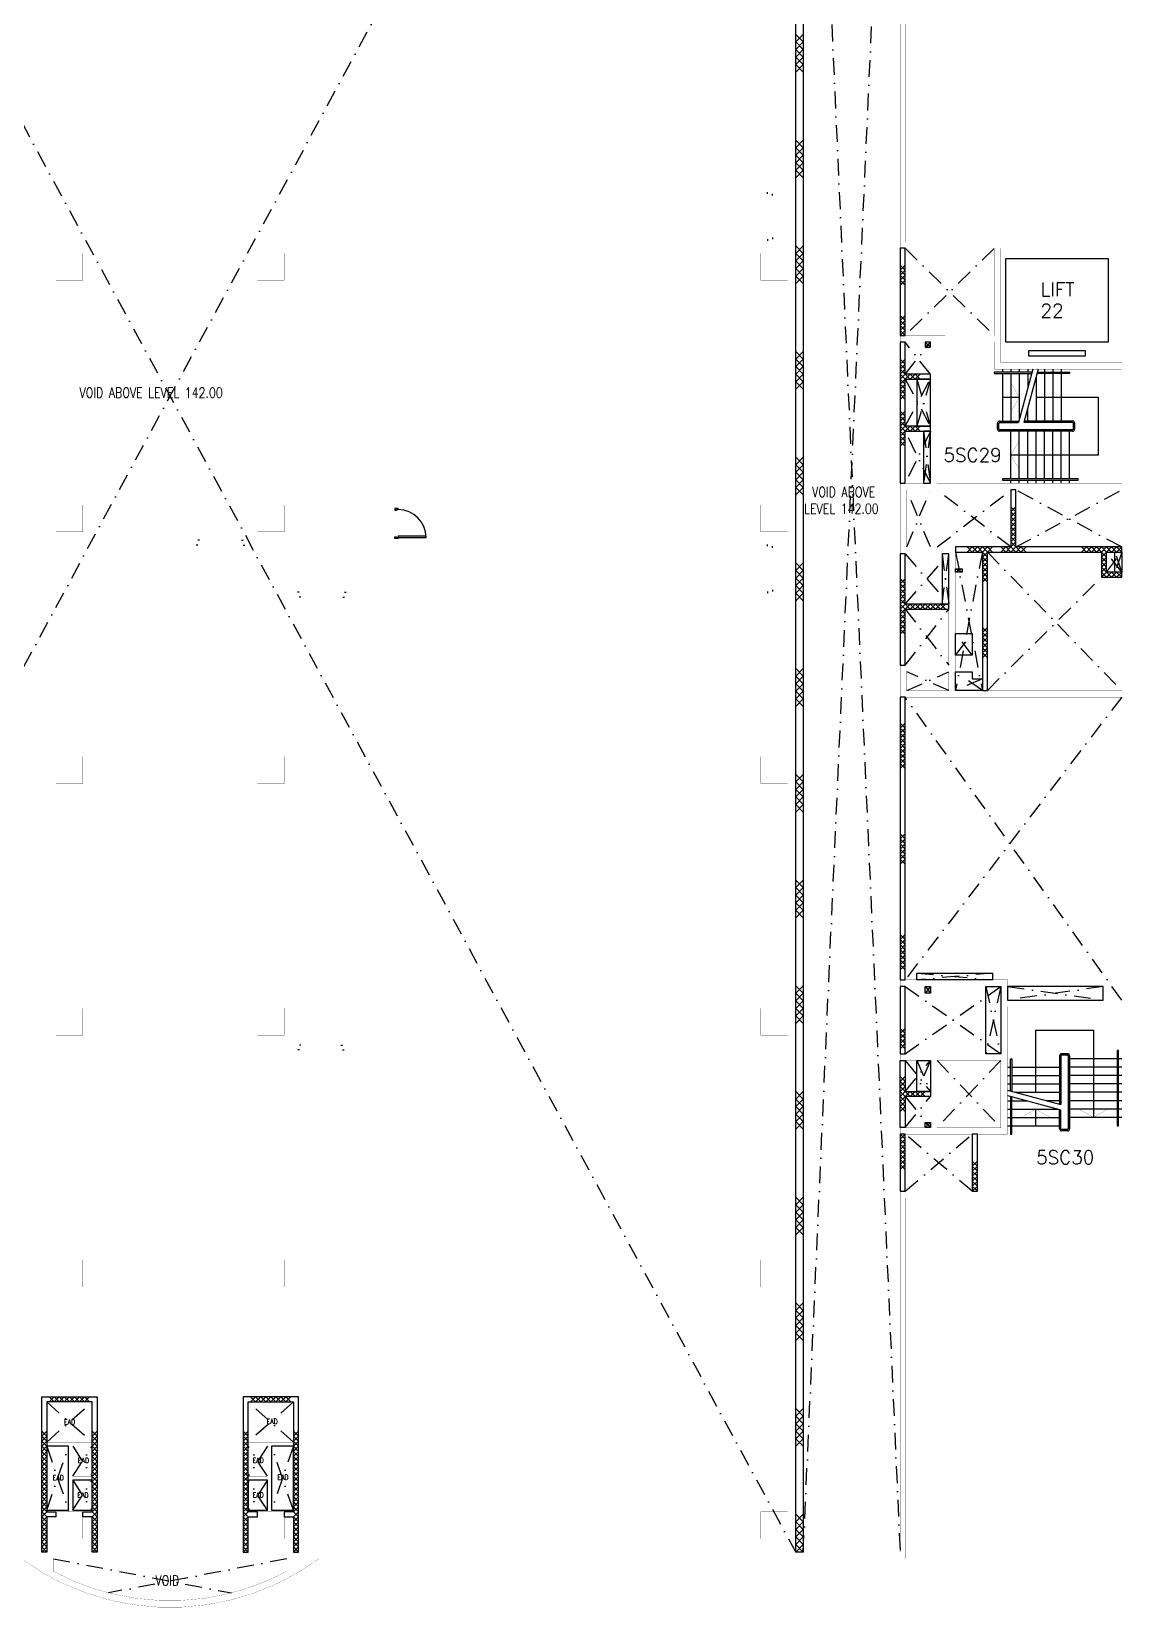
# Model space of a CAD drawing. Extents: x -68523 to 336700, y -113452 to 119396.
# Drawn here: x 103873 to 136552, y -113452 to -66489 of the extents above; entities that cross this region are included whole.
import ezdxf

# ---------------------------------------------------------------- set-up
doc = ezdxf.new("R2010")
doc.units = 0
doc.header["$LTSCALE"] = 1000
doc.header["$MEASUREMENT"] = 0
doc.linetypes.add('s5144a$0$DASHDOT', pattern=[1, 0.5, -0.25, 0, -0.25])
doc.layers.get('0').update_dxf_attribs({"linetype": 'CONTINUOUS'})
for name, color, linetype in [('s5144a$0$11', 14, 'CONTINUOUS'), ('s5144a$0$17', 14, 'CONTINUOUS'), ('s5144a$0$20', 7, 'CONTINUOUS'), ('s5144a$0$21', 2, 'CONTINUOUS'), ('s5144a$0$22', 7, 'CONTINUOUS'), ('s5144a$0$25', 7, 'CONTINUOUS'), ('s5144a$0$42', 7, 'CONTINUOUS'), ('s5144a$0$6', 7, 'CONTINUOUS'), ('s5144a$0$ROOM-NO', 4, 'CONTINUOUS')]:
    doc.layers.add(name, color=color, linetype=linetype)
doc.styles.add('s5144a$0$STANDARD', font='SIMPLEX')

# ---------------------------------------------------------------- blocks, each defined once
blk = doc.blocks.new('s5144a$0$HAT15')
at = {"layer": 's5144a$0$22', "color": 14, "linetype": 'Continuous'}
for p, q in [((0, 0), (0.15, 0.15)), ((0, 0.15), (0.15, 0))]:
    blk.add_line(p, q, dxfattribs=at)
blk = doc.blocks.new('s5144a$0$CHAT15')
at = {"layer": 's5144a$0$22', "color": 14, "linetype": 'Continuous'}
for points in [[(0, 0), (0.15, 0.15), (0.3, 0), (0.45, 0.15), (0.6, 0), (0.75, 0.15)], [(0, 0.15), (0.15, 0), (0.3, 0.15), (0.45, 0), (0.6, 0.15), (0.75, 0)]]:
    blk.add_lwpolyline(points, dxfattribs=at)
blk = doc.blocks.new('s5144a$0$H1200')
at = {"layer": 's5144a$0$22', "color": 14, "linetype": 'Continuous'}
for points in [[(0, 0), (0.15, 0.15), (0.3, 0), (0.45, 0.15), (0.6, 0), (0.75, 0.15), (0.9, 0), (1.05, 0.15), (1.2, 0)], [(0, 0.15), (0.15, 0), (0.3, 0.15), (0.45, 0), (0.6, 0.15), (0.75, 0), (0.9, 0.15), (1.05, 0), (1.2, 0.15)]]:
    blk.add_lwpolyline(points, dxfattribs=at)
blk = doc.blocks.new('s5144a')
for p, q in [((125800, -71325.0028), (125800, -71275.0029)), ((125949.9997, -71375.0027), (125949.9997, -71325.0028)), ((125800, -72675.0001), (125800, -72725)), ((125949.9997, -72625.0002), (125949.9997, -72675.0001)), ((114800.23192, -80700), (114700.23192, -80700)), ((114700.23192, -80700), (114700.23192, -80750)), ((114700.23192, -80750), (114750.23192, -80750)), ((114750.23192, -80750), (114750.23192, -80737.5)), ((114750.23192, -80737.5), (114800.23192, -80737.5)), ((114800.23192, -80737.5), (114800.23192, -80700)), ((108875.0027, -81650.0003), (108825.0028, -81650.0003)), ((110125.0002, -81650.0003), (110175.0001, -81650.0003)), ((114700.23192, -81600), (114700.23192, -81550)), ((114700.23192, -81550), (114750.23192, -81550)), ((114800.23192, -81600), (114700.23192, -81600)), ((114750.23192, -81550), (114750.23192, -81562.5)), ((114750.23192, -81562.5), (114800.23192, -81562.5)), ((114800.23192, -81518.5), (115625.23192, -81518.5)), ((114800.23192, -81518.5), (114800.23192, -81562.5)), ((114800.23192, -81562.5), (115625.23192, -81562.5)), ((114800.23192, -81562.5), (114800.23192, -81600)), ((108825.0028, -81800), (108775.0029, -81800)), ((110175.0001, -81800), (110225, -81800)), ((125800, -81825.0028), (125800, -81775.0029)), ((125949.9997, -81875.0027), (125949.9997, -81825.0028)), ((125949.9997, -83125.0002), (125949.9997, -83175.0001)), ((111849.9999, -83200), (111800, -83200)), ((111899.9998, -83349.9997), (111849.9999, -83349.9997)), ((113149.9973, -83349.9997), (113199.9972, -83349.9997)), ((113199.9972, -83200), (113249.9971, -83200)), ((125800, -83175.0001), (125800, -83225)), ((111900.25871, -96696.11629), (111852.6308, -96696.11629)), ((113090.95633, -96696.11629), (113138.58423, -96696.11629)), ((111852.6308, -96839), (111805.0029, -96839)), ((113138.58423, -96839), (113186.21214, -96839))]:
    blk.add_line(p, q)
blk.add_arc((114800.23192, -81562.5), 825, 0, 90)
at = {"layer": 's5144a$0$11', "color": 14, "linetype": 's5144a$0$DASHDOT'}
for p, q in [((129900, -72949.8), (132550, -75550)), ((132550, -72950), (129900, -75549.8)), ((130650, -76699.8), (129900, -75749.8)), ((129900, -76699.8), (130650, -75749.8)), ((129900, -76849.8), (130650, -78249.8)), ((129900, -78249.8), (130650, -76849.8)), ((130650, -78399.8), (129900, -79950)), ((130650, -79950), (129900, -78399.8)), ((130650, -81850), (129950, -80150)), ((129950, -81850), (130650, -80150)), ((130850, -81850), (133050, -80150)), ((133050, -81850), (130850, -80150)), ((133200, -81850), (136350, -80150)), ((136350, -81850), (133200, -80150)), ((129900, -83550), (131200, -82050)), ((129900, -82050), (131200, -83550)), ((132200, -82000), (131400, -86125)), ((131400, -82000), (132200, -86125)), ((132350, -82000), (136350, -86125)), ((135900, -82600), (136350, -82000)), ((136350, -82600), (135900, -82000)), ((132350, -86125), (135750, -82750)), ((129900, -85375), (131200, -83700)), ((129900, -83700), (131200, -85375)), ((131200, -86125), (129950, -85575)), ((129950, -86125), (131200, -85575)), ((136350, -86325), (129900, -94750)), ((136350, -95350), (129900, -86325)), ((129900, -96950), (132750, -94950)), ((129900, -94950), (132750, -96950)), ((129900, -98075), (130650, -97150)), ((129900, -97150), (130650, -98075)), ((132750, -97150), (130850, -99150)), ((130850, -97150), (132750, -99150)), ((129900, -99150), (130650, -98225)), ((129900, -98225), (130650, -99150)), ((129900, -101050), (131900, -99350)), ((131900, -101050), (129900, -99350))]:
    blk.add_line(p, q, dxfattribs=at)
at = {"layer": 's5144a$0$11', "color": 2, "linetype": 's5144a$0$DASHDOT'}
for p, q in [((130500, -75749.8), (130650, -75899.8)), ((130650, -75749.8), (130500, -75899.8)), ((130250, -76849.8), (130650, -78249.8)), ((130650, -76849.8), (130250, -78249.8)), ((130450, -78399.8), (130650, -79950)), ((130650, -78399.8), (130450, -79950)), ((131000, -82050), (131200, -83550)), ((131000, -83550), (131200, -82050)), ((136350, -82600), (136150, -82000)), ((136350, -82000), (136150, -82600)), ((131600, -82600), (131400, -82500)), ((131600, -82500), (131400, -82600)), ((131900, -85075), (131400, -84425)), ((131400, -85075), (131900, -84425)), ((132200, -86125), (131400, -85575)), ((132200, -85775), (131400, -86125)), ((132500, -94550), (130250, -94750)), ((130250, -94550), (132500, -94750)), ((130500, -94950), (130650, -95150)), ((130650, -94950), (130500, -95150)), ((132300, -94950), (132750, -96950)), ((132750, -94950), (132300, -96950)), ((135800, -94950), (132950, -95350)), ((132950, -94950), (135800, -95350)), ((130250, -97150), (130650, -98075)), ((130650, -97150), (130250, -98075)), ((130500, -99000), (130650, -99150)), ((130650, -99000), (130500, -99150))]:
    blk.add_line(p, q, dxfattribs=at)
at = {"layer": 's5144a$0$11', "color": 14, "linetype": 'Continuous', "const_width": 5}
for points in [[(129750, -101250), (129750, -101250), (129750, -101050), (136350, -101050), (136350, -95550), (132950, -95550), (132950, -99350), (129750, -99350), (129750, -99150), (130650, -99150), (130650, -97150), (129750, -97150), (129750, -96950), (132750, -96950), (132750, -94950), (129750, -94950), (129750, -94750), (132950, -94750), (132950, -95350), (136350, -95350), (136350, -86325), (129750, -86325), (129750, -85375), (131200, -85375), (131200, -82050), (129750, -82050), (129750, -79950), (130650, -79950), (130650, -75749.8), (129750, -75749.8), (129750, -75549.8), (132550, -75550), (132550, -72950), (129750, -72949.8), (129750, -72749.8)], [(129900.1, -101250), (136550, -101250), (136550, -72750), (129899.8, -72749.8)]]:
    blk.add_lwpolyline(points, dxfattribs=at)
at = {"layer": 's5144a$0$11', "color": 14, "linetype": 'Continuous'}
for points in [[(129750, -75549.8), (129900, -75549.8), (129900, -72949.8), (129750, -72949.8)], [(129750, -75749.8), (129750, -79950), (129900, -79950), (129900, -78399.8), (130650, -78399.8), (130650, -78249.8), (129900, -78249.8), (129900, -76849.8), (130650, -76849.8), (130650, -76699.8), (129900, -76699.8), (129900, -75749.8)], [(133050, -80150), (133050, -81850), (131400, -81850), (131400, -82000), (132200, -82000), (132200, -86125), (132350, -86125), (132350, -82000), (135750, -82000), (135750, -82750), (136350, -82750), (136350, -82600), (135900, -82600), (135900, -82000), (136350, -82000), (136350, -81850), (133200, -81850), (133200, -80150)], [(129750, -82050), (129750, -85375), (129900, -85375), (129900, -83700), (131200, -83700), (131200, -83550), (129900, -83550), (129900, -82050)], [(129750, -94750), (129900, -94750), (129900, -86325), (129750, -86325)], [(129750, -96950), (129900, -96950), (129900, -94950), (129750, -94950)], [(129750, -97150), (129900, -97150), (129900, -98075), (130650, -98075), (130650, -98225), (129900, -98225), (129900, -99150), (129750, -99150)], [(129750, -101050), (129900, -101050), (129900, -99350), (129750, -99350)], [(131900, -101050), (132050, -101050), (132050, -99350), (131900, -99350)]]:
    blk.add_lwpolyline(points, close=True, dxfattribs=at)
at = {"layer": 's5144a$0$11', "color": 14, "linetype": 'Continuous', "const_width": 5}
for points in [[(132750, -76350), (136350, -76350), (136350, -72950), (132750, -72950)], [(130850, -75750), (132550, -75750), (132550, -76550), (136350, -76550), (136350, -79950), (130850, -79950)], [(129950, -81850), (130650, -81850), (130650, -80150), (129950, -80150)], [(130850, -80150), (136350, -80150), (136350, -86125), (131400, -86125), (131400, -81850), (130850, -81850)], [(131200, -86125), (129950, -86125), (129950, -85575), (131200, -85575)], [(132750, -99150), (130850, -99150), (130850, -97150), (132750, -97150)]]:
    blk.add_lwpolyline(points, close=True, dxfattribs=at)
at = {"layer": 's5144a$0$11', "color": 2, "linetype": 'Continuous'}
for points in [[(130650, -75749.8), (130500, -75749.8), (130500, -75899.8), (130650, -75899.8)], [(130650, -76849.8), (130250, -76849.8), (130250, -78249.8), (130650, -78249.8)], [(130650, -78399.8), (130450, -78399.8), (130450, -79950), (130650, -79950)], [(131200, -82050), (131000, -82050), (131000, -83550), (131200, -83550)], [(136350, -82600), (136150, -82600), (136150, -82000), (136350, -82000)], [(131400, -82500), (131600, -82500), (131600, -82600), (131400, -82600)], [(131400, -84425), (131900, -84425), (131900, -85075), (131400, -85075)], [(131400, -86125), (131400, -85575), (131900, -85575), (131900, -85775), (132200, -85775), (132200, -86125)], [(132500, -94750), (130250, -94750), (130250, -94550), (132500, -94550)], [(130500, -94950), (130650, -94950), (130650, -95150), (130500, -95150)], [(132750, -96950), (132300, -96950), (132300, -94950), (132750, -94950)], [(132950, -95350), (135800, -95350), (135800, -94950), (132950, -94950)], [(130650, -98075), (130250, -98075), (130250, -97150), (130650, -97150)], [(130650, -99150), (130500, -99150), (130500, -99000), (130650, -99000)]]:
    blk.add_lwpolyline(points, close=True, dxfattribs=at)
at = {"layer": 's5144a$0$17', "color": 14, "linetype": 's5144a$0$DASHDOT'}
for p, q in [((89300, -42800), (126638, -111800)), ((89362, -111800), (126700, -42800)), ((126863, -47300), (129750, -111800)), ((126863, -111800), (129750, -47300))]:
    blk.add_line(p, q, dxfattribs=at)
at = {"layer": 's5144a$0$20', "color": 14, "linetype": 's5144a$0$DASHDOT'}
for p, q in [((104324.8, -107325), (105675.2, -108525)), ((104325.2, -108525), (105675.2, -107325)), ((111675.2, -107325), (110324.8, -108525)), ((111674.8, -108525), (110324.8, -107325)), ((104325.2, -108650), (104975.2, -110550)), ((104325.4, -110550), (104975.2, -108650)), ((105100.1, -109537.5), (105675.2, -108650)), ((105100.2, -108650), (105675, -109537.5)), ((110899.9, -109537.5), (110324.8, -108650)), ((110899.8, -108650), (110325, -109537.5)), ((111674.6, -110550), (111024.8, -108650)), ((111674.8, -108650), (111025, -110550)), ((105100, -110550), (105675, -109662.5)), ((105100.1, -109662.5), (105675, -110550)), ((110899.9, -109662.5), (110325, -110550)), ((110900, -110550), (110325, -109662.5))]:
    blk.add_line(p, q, dxfattribs=at)
at = {"layer": 's5144a$0$20', "color": 14, "linetype": 'Continuous'}
blk.add_lwpolyline([(126863, -49550), (126863, -111800), (126638, -111800), (126638, -49550)], dxfattribs=at)
at = {"layer": 's5144a$0$20', "color": 3, "linetype": 'Continuous', "const_width": 5}
for points in [[(129749.8, -72749.8), (129749.8, -49550)], [(129899.8, -72749.8), (129899.8, -49550)], [(129750, -101250), (129750, -101250), (129750, -111800), (109800, -111800), (86250, -111800), (86250, -101250), (86250, -101250)], [(112432.6, -112000), (129900, -112000), (129900, -101250)], [(111475, -112376.7), (111475, -112000), (104525, -112000), (104525, -112376.6)]]:
    blk.add_lwpolyline(points, dxfattribs=at)
at = {"layer": 's5144a$0$20', "color": 14, "linetype": 'Continuous'}
for points in [[(104175.4, -107175), (105825, -107175), (105825, -111800), (105675, -111800), (105675, -110750), (105400, -110750), (105400, -110600), (105675, -110600), (105675, -107325), (104324.8, -107325), (104324.8, -110600), (104600, -110600), (104600, -110750), (104325.4, -110750), (104325.4, -111800), (104175.4, -111800)], [(111824.6, -107175), (110175, -107175), (110175, -111800), (110325, -111800), (110325, -110750), (110600, -110750), (110600, -110600), (110325, -110600), (110325, -107325), (111675.2, -107325), (111675.2, -110600), (111400, -110600), (111400, -110750), (111674.6, -110750), (111674.6, -111800), (111824.6, -111800)]]:
    blk.add_lwpolyline(points, close=True, dxfattribs=at)
at = {"layer": 's5144a$0$20', "color": 14, "linetype": 'Continuous', "const_width": 5}
for points in [[(104325.2, -108525), (105675.2, -108525), (105675.2, -108650), (105100.2, -108650), (105100.1, -109537.5), (105675, -109537.5), (105675, -109662.5), (105100.1, -109662.5), (105100, -110600), (104975, -110600), (104975.2, -108650), (104325.2, -108650)], [(111674.8, -108525), (110324.8, -108525), (110324.8, -108650), (110899.8, -108650), (110899.9, -109537.5), (110325, -109537.5), (110325, -109662.5), (110899.9, -109662.5), (110900, -110600), (111025, -110600), (111024.8, -108650), (111674.8, -108650)]]:
    blk.add_lwpolyline(points, close=True, dxfattribs=at)
at = {"layer": 's5144a$0$20', "color": 2, "linetype": 'Continuous'}
for points in [[(104975.2, -108650), (104325.4, -108650), (104325.4, -110550), (104975.2, -110550)], [(111674.6, -108650), (111024.8, -108650), (111024.8, -110550), (111674.6, -110550)], [(105675, -109662.5), (105100, -109662.5), (105100, -110550), (105675, -110550)], [(110899.9, -109662.5), (110324.9, -109662.5), (110324.9, -110550), (110899.9, -110550)]]:
    blk.add_lwpolyline(points, close=True, dxfattribs=at)
at = {"layer": 's5144a$0$20', "color": 3, "linetype": 'Continuous', "const_width": 5}
for points in [[(103567.55, -112000, 0.327125), (112432.65, -112000, 0.327125)], [(111475, -112376.694, -0.251326), (104525, -112376.587, -0.251326)]]:
    blk.add_lwpolyline(points, format="xyb", dxfattribs=at)
at = {"layer": 's5144a$0$21', "color": 15, "linetype": 's5144a$0$DASHDOT'}
for p, q in [((104525, -112000), (109833.5, -113017.7)), ((111475, -112000), (106166.6, -113017.6))]:
    blk.add_line(p, q, dxfattribs=at)
at = {"layer": 's5144a$0$25', "color": 14, "linetype": 'Continuous'}
for p, q in [((132800, -76550), (132800, -76640)), ((133050, -76550), (133050, -76640)), ((133705.2, -76550), (133279.2, -78140)), ((133300, -76550), (133300, -76640)), ((133860.5, -76550), (133434.5, -78140)), ((133550, -76550), (133550, -76640)), ((134050, -76550), (134050, -76640)), ((134300, -76550), (134300, -76640)), ((134550, -76550), (134550, -76640)), ((132800, -76680), (132800, -78100)), ((133050, -76680), (133050, -78100)), ((133300, -76680), (133300, -78062.4)), ((133550, -76680), (133550, -77129.3)), ((133800, -76775.8), (133800, -78100)), ((134050, -76680), (134050, -78100)), ((134300, -76680), (134300, -78100)), ((134550, -76680), (134550, -78100)), ((132800, -77390), (133300, -77390)), ((133550, -78100), (133550, -77708.9)), ((132650, -78335), (132650, -78165)), ((132690, -78335), (132690, -78165)), ((132715, -78100), (133289.9, -78100)), ((132715, -78140), (133279.2, -78140)), ((134885, -78360), (132715, -78360)), ((134885, -78400), (132715, -78400)), ((133050, -79820), (133050, -78400)), ((133300, -79820), (133300, -78400)), ((134885, -78140), (133434.5, -78140)), ((134885, -78100), (133445.2, -78100)), ((133550, -79820), (133550, -78400)), ((133800, -79820), (133800, -78400)), ((134050, -79820), (134050, -78400)), ((134300, -79820), (134300, -78400)), ((134550, -79820), (134550, -78400)), ((134800, -79820), (134800, -78400)), ((134910, -78335), (134910, -78165)), ((134950, -78335), (134950, -78165)), ((133050, -79950), (133050, -79860)), ((133300, -79950), (133300, -79860)), ((133550, -79950), (133550, -79860)), ((133800, -79950), (133800, -79860)), ((134050, -79950), (134050, -79860)), ((134300, -79950), (134300, -79860)), ((134550, -79950), (134550, -79860)), ((134800, -79950), (134800, -79860)), ((134500, -97015), (134500, -98454.8)), ((134540, -97015), (134540, -98465.5)), ((134735, -96950), (134565, -96950)), ((134735, -96990), (134565, -96990)), ((134760, -97015), (134760, -99185)), ((134800, -97015), (134800, -99185)), ((136220, -97100), (134800, -97100)), ((136350, -97100), (136260, -97100)), ((132950, -97350), (133040, -97350)), ((132950, -97600), (133040, -97600)), ((133080, -97350), (134500, -97350)), ((133080, -97600), (134500, -97600)), ((136220, -97350), (134800, -97350)), ((136220, -97600), (134800, -97600)), ((136350, -97350), (136260, -97350)), ((136350, -97600), (136260, -97600)), ((132950, -97850), (133040, -97850)), ((132950, -98039.5), (134540, -98465.5)), ((133080, -97850), (134500, -97850)), ((133175.8, -98100), (134500, -98100)), ((136220, -97850), (134800, -97850)), ((136220, -98100), (134800, -98100)), ((136350, -97850), (136260, -97850)), ((136350, -98100), (136260, -98100)), ((132950, -98194.8), (134540, -98620.8)), ((132950, -98350), (133040, -98350)), ((132950, -98600), (133040, -98600)), ((133080, -98350), (133529.3, -98350)), ((133080, -98600), (134462.4, -98600)), ((133790, -99100), (133790, -98600)), ((134500, -98350), (134108.9, -98350)), ((134500, -99185), (134500, -98610.1)), ((134540, -99185), (134540, -98620.8)), ((136220, -98350), (134800, -98350)), ((136220, -98600), (134800, -98600)), ((136350, -98350), (136260, -98350)), ((136350, -98600), (136260, -98600)), ((132950, -98850), (133040, -98850)), ((133080, -98850), (134500, -98850)), ((136220, -98850), (134800, -98850)), ((136350, -98850), (136260, -98850)), ((132950, -99100), (133040, -99100)), ((133080, -99100), (134500, -99100)), ((134735, -99210), (134565, -99210)), ((134735, -99250), (134565, -99250))]:
    blk.add_line(p, q, dxfattribs=at)
for points in [[(133681.1, -76640), (132550, -76640), (132550, -76680), (133670.4, -76680)], [(133836.4, -76640), (134800, -76640), (134800, -76680), (133825.7, -76680)], [(133800, -77389.9), (135650, -77389.9), (135650, -79110), (133050, -79110)], [(133789.9, -98100), (133789.9, -96250), (135510, -96250), (135510, -98850)], [(133040, -98063.6), (133040, -97100), (133080, -97100), (133080, -98074.3)], [(133040, -98218.9), (133040, -99350), (133080, -99350), (133080, -98229.6)]]:
    blk.add_lwpolyline(points, dxfattribs=at)
at = {"layer": 's5144a$0$25', "color": 14, "linetype": 'Continuous', "const_width": 5}
for points in [[(133050, -76957), (133300, -77390), (133050, -77823)], [(133300, -79543), (133050, -79110), (133300, -78677)], [(133357, -98850), (133790, -98600), (134223, -98850)], [(135943, -98600), (135510, -98850), (135077, -98600)]]:
    blk.add_lwpolyline(points, dxfattribs=at)
at = {"layer": 's5144a$0$25', "color": 14, "linetype": 'Continuous'}
for points in [[(132800, -79860), (135050, -79860), (135050, -79820), (132800, -79820)], [(136260, -99100), (136260, -96850), (136220, -96850), (136220, -99100)]]:
    blk.add_lwpolyline(points, close=True, dxfattribs=at)
for centre, radius, start, end in [((132715, -78165), 65, 90, 180), ((132715, -78335), 65, 180, 270), ((132715, -78165), 25, 90, 180), ((132715, -78335), 25, 180, 270), ((134885, -78165), 65, 0, 90), ((134885, -78165), 25, 0, 90), ((134885, -78335), 25, 270, 0), ((134885, -78335), 65, 270, 0), ((134565, -97015), 65, 90, 180), ((134565, -97015), 25, 90, 180), ((134735, -97015), 65, 0, 90), ((134735, -97015), 25, 0, 90), ((134565, -99185), 65, 180, 270), ((134565, -99185), 25, 180, 270), ((134735, -99185), 25, 270, 0), ((134735, -99185), 65, 270, 0)]:
    blk.add_arc(centre, radius, start, end, dxfattribs=at)
at = {"layer": 's5144a$0$42', "color": 14, "linetype": 'Continuous'}
blk.add_lwpolyline([(132900, -75750), (132900, -73250), (135950, -73250), (135950, -75750), (132900, -75750)], dxfattribs=at)
blk.add_lwpolyline([(133575, -76000), (133575, -76150), (135275, -76150), (135275, -76000)], close=True, dxfattribs=at)
at = {"layer": 's5144a$0$6', "color": 3, "linetype": 'Continuous', "const_width": 5}
for points in [[(104600, -73900), (105400, -73900), (105400, -73100), (104600, -73100)], [(110600, -73900), (111400, -73900), (111400, -73100), (110600, -73100)], [(125600, -73900), (126400, -73900), (126400, -73100), (125600, -73100)], [(104600, -81400), (105400, -81400), (105400, -80600), (104600, -80600)], [(110600, -81400), (111400, -81400), (111400, -80600), (110600, -80600)], [(126400, -81400), (125600, -81400), (125600, -80600), (126400, -80600)], [(104600, -88900), (105400, -88900), (105400, -88100), (104600, -88100)], [(110600, -88900), (111400, -88900), (111400, -88100), (110600, -88100)], [(125600, -88900), (126400, -88900), (126400, -88100), (125600, -88100)], [(104600, -96400), (105400, -96400), (105400, -95600), (104600, -95600)], [(110600, -96400), (111400, -96400), (111400, -95600), (110600, -95600)], [(126400, -96400), (125600, -96400), (125600, -95600), (126400, -95600)], [(104600, -103900), (105400, -103900), (105400, -103100), (104600, -103100)], [(110600, -103900), (111400, -103900), (111400, -103100), (110600, -103100)], [(126400, -103900), (125600, -103900), (125600, -103100), (126400, -103100)], [(125600, -111400), (126400, -111400), (126400, -110600), (125600, -110600)]]:
    blk.add_lwpolyline(points, close=True, dxfattribs=at)
at = {"layer": 's5144a$0$6', "color": 14, "linetype": 'Continuous', "const_width": 5}
for points in [[(104600, -111400), (105400, -111400), (105400, -110600), (104600, -110600)], [(111400, -111400), (110600, -111400), (110600, -110600), (111400, -110600)]]:
    blk.add_lwpolyline(points, close=True, dxfattribs=at)
at = {"zscale": 1000}
for name, p, xscale, yscale, rotation in [('s5144a$0$CHAT15', (126863, -67700), 1499.997, 1499.997, 90), ('s5144a$0$CHAT15', (126863, -67700), 1499.997, 1499.997, 90), ('s5144a$0$CHAT15', (126863, -70850), 1499.997, 1499.997, 90), ('s5144a$0$CHAT15', (126863, -70850), 1499.997, 1499.997, 90), ('s5144a$0$CHAT15', (126863, -74000), 1499.997, 1499.997, 90), ('s5144a$0$CHAT15', (126863, -74000), 1499.997, 1499.997, 90), ('s5144a$0$CHAT15', (126863, -77150), 1499.997, 1499.997, 90), ('s5144a$0$CHAT15', (126863, -77150), 1499.997, 1499.997, 90), ('s5144a$0$CHAT15', (126863, -80300), 1499.997, 1499.997, 90), ('s5144a$0$CHAT15', (126863, -80300), 1499.997, 1499.997, 90), ('s5144a$0$CHAT15', (126863, -83450), 1499.997, 1499.997, 90), ('s5144a$0$CHAT15', (126863, -83450), 1499.997, 1499.997, 90), ('s5144a$0$CHAT15', (126863, -86600), 1499.997, 1499.997, 90), ('s5144a$0$CHAT15', (126863, -86600), 1499.997, 1499.997, 90), ('s5144a$0$CHAT15', (126863, -89750), 1499.997, 1499.997, 90), ('s5144a$0$CHAT15', (126863, -89750), 1499.997, 1499.997, 90), ('s5144a$0$CHAT15', (126863, -92900), 1499.997, 1499.997, 90), ('s5144a$0$CHAT15', (126863, -92900), 1499.997, 1499.997, 90), ('s5144a$0$CHAT15', (126863, -96050), 1499.997, 1499.997, 90), ('s5144a$0$CHAT15', (126863, -96050), 1499.997, 1499.997, 90), ('s5144a$0$CHAT15', (126863, -99200), 1499.997, 1499.997, 90), ('s5144a$0$CHAT15', (126863, -99200), 1499.997, 1499.997, 90), ('s5144a$0$CHAT15', (126863, -102350), 1499.997, 1499.997, 90), ('s5144a$0$CHAT15', (126863, -102350), 1499.997, 1499.997, 90), ('s5144a$0$CHAT15', (126863, -105500), 1499.997, 1499.997, 90), ('s5144a$0$CHAT15', (126863, -105500), 1499.997, 1499.997, 90), ('s5144a$0$H1200', (111600.1, -107325), 999.9979999999999, -999.9979999999999, 180), ('s5144a$0$H1200', (111600.1, -107325), 999.9979999999999, -999.9979999999999, 180), ('s5144a$0$CHAT15', (126863, -108650), 1499.997, 1499.997, 90), ('s5144a$0$CHAT15', (126863, -108650), 1499.997, 1499.997, 90), ('s5144a$0$H1200', (104325.4, -109400), 999.9979999999999, 999.9979999999999, 90), ('s5144a$0$H1200', (104325.4, -109400), 999.9979999999999, 999.9979999999999, 90), ('s5144a$0$H1200', (105825, -109400), 999.9979999999999, 999.9979999999999, 90), ('s5144a$0$H1200', (105825, -109400), 999.9979999999999, 999.9979999999999, 90), ('s5144a$0$H1200', (110175, -109400), 999.9979999999999, -999.9979999999999, 90), ('s5144a$0$H1200', (110175, -109400), 999.9979999999999, -999.9979999999999, 90), ('s5144a$0$H1200', (111674.6, -109400), 999.9979999999999, -999.9979999999999, 90), ('s5144a$0$H1200', (111674.6, -109400), 999.9979999999999, -999.9979999999999, 90), ('s5144a$0$H1200', (104325.4, -110600), 999.9979999999999, 999.9979999999999, 90), ('s5144a$0$H1200', (104325.4, -110600), 999.9979999999999, 999.9979999999999, 90), ('s5144a$0$H1200', (105825, -110600), 999.9979999999999, 999.9979999999999, 90), ('s5144a$0$H1200', (105825, -110600), 999.9979999999999, 999.9979999999999, 90), ('s5144a$0$H1200', (110175, -110600), 999.9979999999999, -999.9979999999999, 90), ('s5144a$0$H1200', (110175, -110600), 999.9979999999999, -999.9979999999999, 90), ('s5144a$0$H1200', (111674.6, -110600), 999.9979999999999, -999.9979999999999, 90), ('s5144a$0$H1200', (111674.6, -110600), 999.9979999999999, -999.9979999999999, 90), ('s5144a$0$H1200', (104325.4, -111800), 999.9979999999999, 999.9979999999999, 90), ('s5144a$0$H1200', (104325.4, -111800), 999.9979999999999, 999.9979999999999, 90), ('s5144a$0$H1200', (105825, -111800), 999.9979999999999, 999.9979999999999, 90), ('s5144a$0$H1200', (105825, -111800), 999.9979999999999, 999.9979999999999, 90), ('s5144a$0$H1200', (110175, -111800), 999.9979999999999, -999.9979999999999, 90), ('s5144a$0$H1200', (110175, -111800), 999.9979999999999, -999.9979999999999, 90), ('s5144a$0$H1200', (111674.6, -111800), 999.9979999999999, -999.9979999999999, 90), ('s5144a$0$H1200', (111674.6, -111800), 999.9979999999999, -999.9979999999999, 90), ('s5144a$0$CHAT15', (126863, -111800), 1499.997, 1499.997, 90), ('s5144a$0$CHAT15', (126863, -111800), 1499.997, 1499.997, 90)]:
    blk.add_blockref(name, p, dxfattribs=dict(at, xscale=xscale, yscale=yscale, rotation=rotation))
at = {"xscale": 999.9979999999999, "yscale": 999.9979999999999, "zscale": 1000}
for name, p in [('s5144a$0$HAT15', (129750, -73599.8)), ('s5144a$0$HAT15', (129750, -73599.8)), ('s5144a$0$HAT15', (129750, -73749.8)), ('s5144a$0$HAT15', (129750, -73749.8)), ('s5144a$0$HAT15', (129750, -73899.8)), ('s5144a$0$HAT15', (129750, -73899.8)), ('s5144a$0$HAT15', (129750, -74049.8)), ('s5144a$0$HAT15', (129750, -74049.8)), ('s5144a$0$HAT15', (129750, -75099.8)), ('s5144a$0$HAT15', (129750, -75099.8)), ('s5144a$0$HAT15', (129750, -75249.8)), ('s5144a$0$HAT15', (129750, -75249.8)), ('s5144a$0$HAT15', (129750, -75399.8)), ('s5144a$0$HAT15', (129750, -75399.8)), ('s5144a$0$HAT15', (129750, -75549.8)), ('s5144a$0$HAT15', (129750, -75549.8)), ('s5144a$0$HAT15', (129750, -76399.8)), ('s5144a$0$HAT15', (129750, -76399.8)), ('s5144a$0$HAT15', (129750, -76549.8)), ('s5144a$0$HAT15', (129750, -76549.8)), ('s5144a$0$HAT15', (129750, -76699.8)), ('s5144a$0$HAT15', (129750, -76699.8)), ('s5144a$0$HAT15', (129750, -76849.8)), ('s5144a$0$HAT15', (129750, -76849.8)), ('s5144a$0$HAT15', (129750, -76999.8)), ('s5144a$0$HAT15', (129750, -76999.8)), ('s5144a$0$HAT15', (129750, -77149.8)), ('s5144a$0$HAT15', (129750, -77149.8)), ('s5144a$0$HAT15', (129900, -76849.8)), ('s5144a$0$HAT15', (129900, -76849.8)), ('s5144a$0$HAT15', (130050, -76849.8)), ('s5144a$0$HAT15', (130050, -76849.8)), ('s5144a$0$HAT15', (130200, -76849.8)), ('s5144a$0$HAT15', (130200, -76849.8)), ('s5144a$0$HAT15', (129750, -77299.8)), ('s5144a$0$HAT15', (129750, -77299.8)), ('s5144a$0$HAT15', (129750, -77449.8)), ('s5144a$0$HAT15', (129750, -77449.8)), ('s5144a$0$HAT15', (129750, -77949.8)), ('s5144a$0$HAT15', (129750, -77949.8)), ('s5144a$0$HAT15', (129750, -78099.8)), ('s5144a$0$HAT15', (129750, -78099.8)), ('s5144a$0$HAT15', (129750, -78249.8)), ('s5144a$0$HAT15', (129750, -78249.8)), ('s5144a$0$HAT15', (129750, -78399.8)), ('s5144a$0$HAT15', (129750, -78399.8)), ('s5144a$0$HAT15', (129750, -78549.8)), ('s5144a$0$HAT15', (129750, -78549.8)), ('s5144a$0$HAT15', (129900, -78399.8)), ('s5144a$0$HAT15', (129900, -78399.8)), ('s5144a$0$HAT15', (130050, -78399.8)), ('s5144a$0$HAT15', (130050, -78399.8)), ('s5144a$0$HAT15', (130200, -78399.8)), ('s5144a$0$HAT15', (130200, -78399.8)), ('s5144a$0$HAT15', (129750, -78699.8)), ('s5144a$0$HAT15', (129750, -78699.8)), ('s5144a$0$HAT15', (129750, -78849.8)), ('s5144a$0$HAT15', (129750, -78849.8)), ('s5144a$0$HAT15', (133050, -80800)), ('s5144a$0$HAT15', (133050, -80800)), ('s5144a$0$HAT15', (133050, -80950)), ('s5144a$0$HAT15', (133050, -80950)), ('s5144a$0$HAT15', (133050, -81100)), ('s5144a$0$HAT15', (133050, -81100)), ('s5144a$0$HAT15', (133050, -81250)), ('s5144a$0$HAT15', (133050, -81250)), ('s5144a$0$HAT15', (133050, -81400)), ('s5144a$0$HAT15', (133050, -81400)), ('s5144a$0$HAT15', (133050, -81550)), ('s5144a$0$HAT15', (133050, -81550)), ('s5144a$0$HAT15', (133050, -81700)), ('s5144a$0$HAT15', (133050, -81700)), ('s5144a$0$HAT15', (133050, -81850)), ('s5144a$0$HAT15', (133050, -81850)), ('s5144a$0$HAT15', (131750, -82000)), ('s5144a$0$HAT15', (131750, -82000)), ('s5144a$0$HAT15', (131900, -82000)), ('s5144a$0$HAT15', (131900, -82000)), ('s5144a$0$HAT15', (132050, -82000)), ('s5144a$0$HAT15', (132050, -82000)), ('s5144a$0$HAT15', (132200, -82000)), ('s5144a$0$HAT15', (132200, -82000)), ('s5144a$0$HAT15', (132200, -82150)), ('s5144a$0$HAT15', (132200, -82150)), ('s5144a$0$HAT15', (132200, -82300)), ('s5144a$0$HAT15', (132200, -82300)), ('s5144a$0$HAT15', (132350, -82000)), ('s5144a$0$HAT15', (132350, -82000)), ('s5144a$0$HAT15', (132750, -82000)), ('s5144a$0$HAT15', (132750, -82000)), ('s5144a$0$HAT15', (132900, -82000)), ('s5144a$0$HAT15', (132900, -82000)), ('s5144a$0$HAT15', (133050, -82000)), ('s5144a$0$HAT15', (133050, -82000)), ('s5144a$0$HAT15', (133200, -82000)), ('s5144a$0$HAT15', (133200, -82000)), ('s5144a$0$HAT15', (133350, -82000)), ('s5144a$0$HAT15', (133350, -82000)), ('s5144a$0$HAT15', (135150, -82000)), ('s5144a$0$HAT15', (135150, -82000)), ('s5144a$0$HAT15', (135300, -82000)), ('s5144a$0$HAT15', (135300, -82000)), ('s5144a$0$HAT15', (135450, -82000)), ('s5144a$0$HAT15', (135450, -82000)), ('s5144a$0$HAT15', (135600, -82000)), ('s5144a$0$HAT15', (135600, -82000)), ('s5144a$0$HAT15', (135750, -82000)), ('s5144a$0$HAT15', (135750, -82000)), ('s5144a$0$HAT15', (135750, -82150)), ('s5144a$0$HAT15', (135750, -82150)), ('s5144a$0$HAT15', (135750, -82300)), ('s5144a$0$HAT15', (135750, -82300)), ('s5144a$0$HAT15', (135900, -82000)), ('s5144a$0$HAT15', (135900, -82000)), ('s5144a$0$HAT15', (136050, -82000)), ('s5144a$0$HAT15', (136050, -82000)), ('s5144a$0$HAT15', (136200, -82000)), ('s5144a$0$HAT15', (136200, -82000)), ('s5144a$0$HAT15', (132200, -82450)), ('s5144a$0$HAT15', (132200, -82450)), ('s5144a$0$HAT15', (132200, -82600)), ('s5144a$0$HAT15', (132200, -82600)), ('s5144a$0$HAT15', (132200, -82750)), ('s5144a$0$HAT15', (132200, -82750)), ('s5144a$0$HAT15', (135750, -82450)), ('s5144a$0$HAT15', (135750, -82450)), ('s5144a$0$HAT15', (135750, -82600)), ('s5144a$0$HAT15', (135750, -82600)), ('s5144a$0$HAT15', (135750, -82750)), ('s5144a$0$HAT15', (135750, -82750)), ('s5144a$0$HAT15', (135900, -82750)), ('s5144a$0$HAT15', (135900, -82750)), ('s5144a$0$HAT15', (136050, -82750)), ('s5144a$0$HAT15', (136050, -82750)), ('s5144a$0$HAT15', (136200, -82750)), ('s5144a$0$HAT15', (136200, -82750)), ('s5144a$0$HAT15', (129750, -82950)), ('s5144a$0$HAT15', (129750, -82950)), ('s5144a$0$HAT15', (129750, -83100)), ('s5144a$0$HAT15', (129750, -83100)), ('s5144a$0$HAT15', (129750, -83250)), ('s5144a$0$HAT15', (129750, -83250)), ('s5144a$0$HAT15', (132200, -82900)), ('s5144a$0$HAT15', (132200, -82900)), ('s5144a$0$HAT15', (129750, -83400)), ('s5144a$0$HAT15', (129750, -83400)), ('s5144a$0$HAT15', (129750, -83550)), ('s5144a$0$HAT15', (129750, -83550)), ('s5144a$0$HAT15', (129750, -83700)), ('s5144a$0$HAT15', (129750, -83700)), ('s5144a$0$HAT15', (129900, -83700)), ('s5144a$0$HAT15', (129900, -83700)), ('s5144a$0$HAT15', (130050, -83700)), ('s5144a$0$HAT15', (130050, -83700)), ('s5144a$0$HAT15', (130200, -83700)), ('s5144a$0$HAT15', (130200, -83700)), ('s5144a$0$HAT15', (130350, -83700)), ('s5144a$0$HAT15', (130350, -83700)), ('s5144a$0$HAT15', (130500, -83700)), ('s5144a$0$HAT15', (130500, -83700)), ('s5144a$0$HAT15', (130650, -83700)), ('s5144a$0$HAT15', (130650, -83700)), ('s5144a$0$HAT15', (130800, -83700)), ('s5144a$0$HAT15', (130800, -83700)), ('s5144a$0$HAT15', (130950, -83700)), ('s5144a$0$HAT15', (130950, -83700)), ('s5144a$0$HAT15', (129750, -83850)), ('s5144a$0$HAT15', (129750, -83850)), ('s5144a$0$HAT15', (129750, -84000)), ('s5144a$0$HAT15', (129750, -84000)), ('s5144a$0$HAT15', (129750, -84150)), ('s5144a$0$HAT15', (129750, -84150)), ('s5144a$0$HAT15', (129750, -84300)), ('s5144a$0$HAT15', (129750, -84300)), ('s5144a$0$HAT15', (129750, -84450)), ('s5144a$0$HAT15', (129750, -84450)), ('s5144a$0$HAT15', (132200, -84400)), ('s5144a$0$HAT15', (132200, -84400)), ('s5144a$0$HAT15', (132200, -84550)), ('s5144a$0$HAT15', (132200, -84550)), ('s5144a$0$HAT15', (132200, -84700)), ('s5144a$0$HAT15', (132200, -84700)), ('s5144a$0$HAT15', (132200, -84850)), ('s5144a$0$HAT15', (132200, -84850)), ('s5144a$0$HAT15', (132200, -85000)), ('s5144a$0$HAT15', (132200, -85000)), ('s5144a$0$HAT15', (132200, -85150)), ('s5144a$0$HAT15', (132200, -85150)), ('s5144a$0$HAT15', (129750, -87250)), ('s5144a$0$HAT15', (129750, -87250)), ('s5144a$0$HAT15', (129750, -87400)), ('s5144a$0$HAT15', (129750, -87400)), ('s5144a$0$HAT15', (129750, -87550)), ('s5144a$0$HAT15', (129750, -87550)), ('s5144a$0$HAT15', (129750, -87700)), ('s5144a$0$HAT15', (129750, -87700)), ('s5144a$0$HAT15', (129750, -87850)), ('s5144a$0$HAT15', (129750, -87850)), ('s5144a$0$HAT15', (129750, -88000)), ('s5144a$0$HAT15', (129750, -88000)), ('s5144a$0$HAT15', (129750, -88150)), ('s5144a$0$HAT15', (129750, -88150)), ('s5144a$0$HAT15', (129750, -88300)), ('s5144a$0$HAT15', (129750, -88300)), ('s5144a$0$HAT15', (129750, -88450)), ('s5144a$0$HAT15', (129750, -88450)), ('s5144a$0$HAT15', (129750, -90550)), ('s5144a$0$HAT15', (129750, -90550)), ('s5144a$0$HAT15', (129750, -90700)), ('s5144a$0$HAT15', (129750, -90700)), ('s5144a$0$HAT15', (129750, -90850)), ('s5144a$0$HAT15', (129750, -90850)), ('s5144a$0$HAT15', (129750, -91000)), ('s5144a$0$HAT15', (129750, -91000)), ('s5144a$0$HAT15', (129750, -91150)), ('s5144a$0$HAT15', (129750, -91150)), ('s5144a$0$HAT15', (129750, -91300)), ('s5144a$0$HAT15', (129750, -91300)), ('s5144a$0$HAT15', (129750, -93550)), ('s5144a$0$HAT15', (129750, -93550)), ('s5144a$0$HAT15', (129750, -93700)), ('s5144a$0$HAT15', (129750, -93700)), ('s5144a$0$HAT15', (129750, -93850)), ('s5144a$0$HAT15', (129750, -93850)), ('s5144a$0$HAT15', (129750, -94000)), ('s5144a$0$HAT15', (129750, -94000)), ('s5144a$0$HAT15', (129750, -94150)), ('s5144a$0$HAT15', (129750, -94150)), ('s5144a$0$HAT15', (129750, -94300)), ('s5144a$0$HAT15', (129750, -94300)), ('s5144a$0$HAT15', (129750, -94450)), ('s5144a$0$HAT15', (129750, -94450)), ('s5144a$0$HAT15', (129750, -96350)), ('s5144a$0$HAT15', (129750, -96350)), ('s5144a$0$HAT15', (129750, -96500)), ('s5144a$0$HAT15', (129750, -96500)), ('s5144a$0$HAT15', (129750, -96650)), ('s5144a$0$HAT15', (129750, -96650)), ('s5144a$0$HAT15', (129750, -96800)), ('s5144a$0$HAT15', (129750, -96800)), ('s5144a$0$HAT15', (129750, -97775)), ('s5144a$0$HAT15', (129750, -97775)), ('s5144a$0$HAT15', (129750, -97925)), ('s5144a$0$HAT15', (129750, -97925)), ('s5144a$0$HAT15', (129750, -98075)), ('s5144a$0$HAT15', (129750, -98075)), ('s5144a$0$HAT15', (129750, -98225)), ('s5144a$0$HAT15', (129750, -98225)), ('s5144a$0$HAT15', (129900, -98225)), ('s5144a$0$HAT15', (129900, -98225)), ('s5144a$0$HAT15', (130050, -98225)), ('s5144a$0$HAT15', (130050, -98225)), ('s5144a$0$HAT15', (130200, -98225)), ('s5144a$0$HAT15', (130200, -98225)), ('s5144a$0$HAT15', (130350, -98225)), ('s5144a$0$HAT15', (130350, -98225)), ('s5144a$0$HAT15', (129750, -98375)), ('s5144a$0$HAT15', (129750, -98375)), ('s5144a$0$HAT15', (129750, -98525)), ('s5144a$0$HAT15', (129750, -98525)), ('s5144a$0$HAT15', (129750, -98675)), ('s5144a$0$HAT15', (129750, -98675)), ('s5144a$0$HAT15', (129750, -99500)), ('s5144a$0$HAT15', (129750, -99500)), ('s5144a$0$HAT15', (129750, -99650)), ('s5144a$0$HAT15', (129750, -99650)), ('s5144a$0$HAT15', (129750, -99800)), ('s5144a$0$HAT15', (129750, -99800)), ('s5144a$0$HAT15', (129750, -99950)), ('s5144a$0$HAT15', (129750, -99950)), ('s5144a$0$HAT15', (129750, -100100)), ('s5144a$0$HAT15', (129750, -100100)), ('s5144a$0$HAT15', (129750, -100250)), ('s5144a$0$HAT15', (129750, -100250)), ('s5144a$0$HAT15', (129750, -100400)), ('s5144a$0$HAT15', (129750, -100400)), ('s5144a$0$HAT15', (131900, -100300)), ('s5144a$0$HAT15', (131900, -100300)), ('s5144a$0$HAT15', (131900, -100450)), ('s5144a$0$HAT15', (131900, -100450)), ('s5144a$0$HAT15', (131900, -100600)), ('s5144a$0$HAT15', (131900, -100600)), ('s5144a$0$HAT15', (131900, -100750)), ('s5144a$0$HAT15', (131900, -100750)), ('s5144a$0$HAT15', (131900, -100900)), ('s5144a$0$HAT15', (131900, -100900)), ('s5144a$0$HAT15', (131900, -101050)), ('s5144a$0$HAT15', (131900, -101050)), ('s5144a$0$H1200', (104399.9, -107325)), ('s5144a$0$H1200', (104399.9, -107325))]:
    blk.add_blockref(name, p, dxfattribs=at)
at = {"layer": 's5144a$0$21', "color": 15, "linetype": 'Continuous', "style": 's5144a$0$STANDARD', "width": 0.8}
for s, p in [('VOID ABOVE LEVEL 142.00', (105301.5, -77400.1)), ('VOID ABOVE', (127126.9, -80360.9)), ('LEVEL 142.00', (126888.8, -80860.9)), ('VOID', (107563.5, -112800))]:
    blk.add_text(s, height=300, dxfattribs=at).set_placement(p)
at = {"layer": 's5144a$0$21', "color": 14, "linetype": 'Continuous', "style": 's5144a$0$STANDARD', "width": 0.8}
for p in [(104840.7, -107996.7), (110876, -107984.4), (105252.5, -109146), (110458.1, -109139.9), (104502.7, -109662.3), (111195.6, -109643.8), (105240.2, -110178.6), (110458.1, -110172.4)]:
    blk.add_text('EAD', height=150, dxfattribs=at).set_placement(p)
at = {"layer": 's5144a$0$ROOM-NO', "style": 's5144a$0$STANDARD'}
for s, p in [('LIFT', (133932.75964, -74371.63031)), ('22', (133932.75964, -75008.53532)), ('5SC29', (131042.09149, -79307.86501)), ('5SC30', (133802.87227, -100237.20131))]:
    blk.add_text(s, height=400, dxfattribs=at).set_placement(p)

msp = doc.modelspace()

# ---------------------------------------------------------------- block references
msp.add_blockref('s5144a', (0, 0))

doc.saveas('drawing.dxf')
